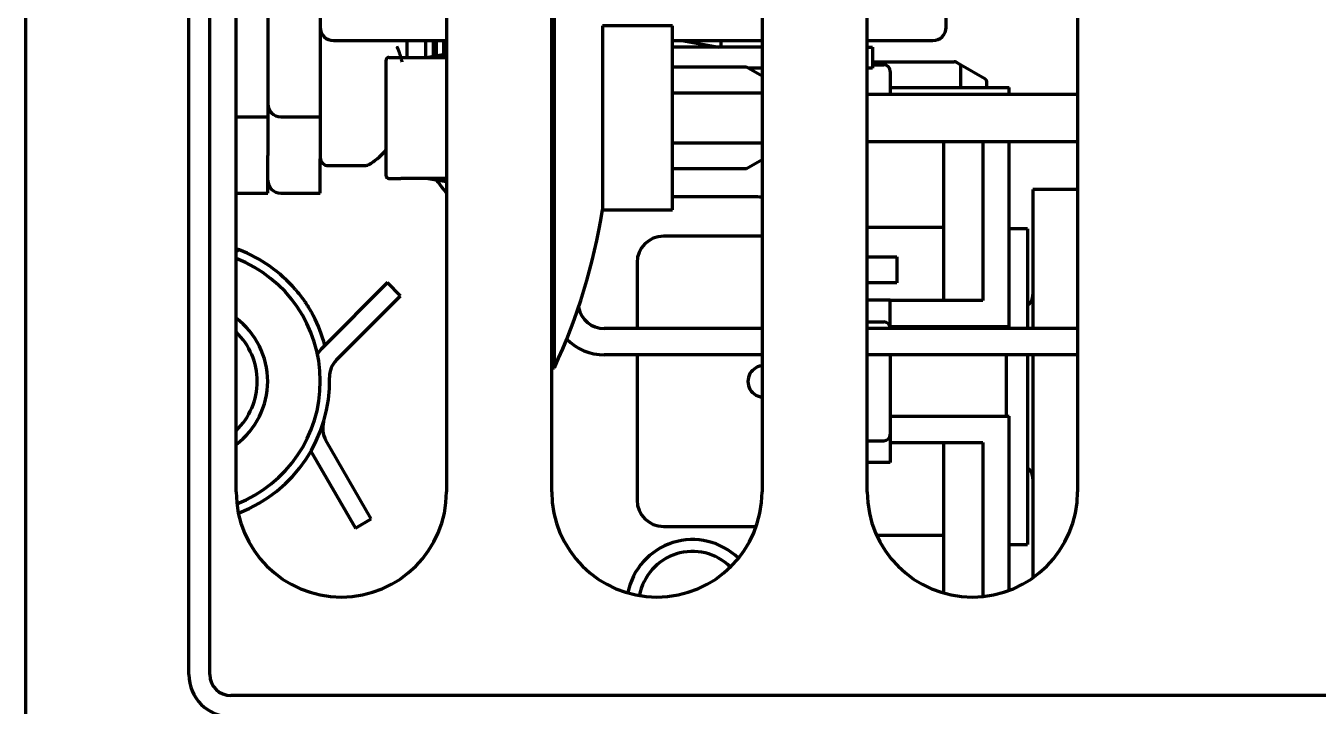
# Model space of a CAD drawing. Header units: inches. Extents: x -3022 to 7311, y 343 to 5680.
# Drawn here: x 2814.92 to 2864.07, y 4496.15 to 4522.01 of the extents above; entities that cross this region are included whole.
import ezdxf

# ---------------------------------------------------------------- set-up
doc = ezdxf.new("R2010")
doc.units = ezdxf.units.IN

msp = doc.modelspace()

# ---------------------------------------------------------------- linework, layer by layer
at = {"linetype": 'Continuous', "lineweight": 70}
for p, q in [((2830.918, 4582.948), (2830.918, 4504.298)), ((2834.918, 4504.298), (2834.918, 4581.131)), ((2842.918, 4578.298), (2842.918, 4504.298)), ((2846.918, 4504.298), (2846.918, 4577.25)), ((2854.918, 4575.84), (2854.918, 4504.298)), ((2822.918, 4504.298), (2822.918, 4561.368)), ((2821.918, 4497.348), (2821.918, 4559.657)), ((2821.118, 4497.348), (2821.118, 4558.448)), ((2814.918, 4456.298), (2814.918, 4551.011)), ((2826.118, 4530.305), (2826.118, 4518.556)), ((2824.118, 4530.123), (2824.118, 4518.556)), ((2849.918, 4521.956), (2849.918, 4530.056)), ((2835.018, 4518.515), (2835.018, 4528.015)), ((2839.518, 4522.015), (2836.844, 4522.015)), ((2836.844, 4522.015), (2836.844, 4515.015)), ((2839.518, 4515.015), (2839.518, 4522.015)), ((2826.618, 4521.456), (2830.918, 4521.456)), ((2829.407, 4521.455), (2829.407, 4520.815)), ((2830.129, 4520.815), (2830.129, 4521.456)), ((2830.418, 4520.85), (2830.418, 4521.456)), ((2830.518, 4521.455), (2830.518, 4520.867)), ((2830.807, 4521.455), (2830.807, 4520.918)), ((2839.518, 4521.456), (2842.918, 4521.456)), ((2839.862, 4521.456), (2841.28, 4521.206)), ((2841.368, 4521.348), (2841.356, 4521.456)), ((2841.368, 4521.206), (2841.368, 4521.348)), ((2846.918, 4521.456), (2849.418, 4521.456)), ((2830.918, 4520.938), (2830.218, 4520.815)), ((2842.918, 4521.206), (2839.518, 4521.206)), ((2846.918, 4521.206), (2847.118, 4521.206)), ((2847.118, 4521.206), (2847.118, 4520.406)), ((2828.618, 4516.315), (2828.618, 4520.715)), ((2828.718, 4520.815), (2829.177, 4520.815)), ((2829.177, 4520.815), (2830.918, 4520.815)), ((2842.329, 4520.44), (2839.518, 4520.44)), ((2842.918, 4520.1), (2842.329, 4520.44)), ((2842.918, 4520.406), (2842.388, 4520.406)), ((2847.118, 4520.406), (2846.918, 4520.406)), ((2847.118, 4520.648), (2850.228, 4520.648)), ((2847.118, 4520.534), (2847.544, 4520.534)), ((2850.468, 4520.533), (2850.303, 4520.628)), ((2851.393, 4519.999), (2850.468, 4520.533)), ((2850.468, 4520.533), (2850.468, 4519.673)), ((2847.795, 4520.284), (2847.795, 4519.415)), ((2851.468, 4519.673), (2851.468, 4519.869)), ((2839.518, 4519.465), (2842.918, 4519.465)), ((2846.918, 4519.415), (2854.918, 4519.415)), ((2847.795, 4519.673), (2852.318, 4519.673)), ((2852.318, 4519.415), (2852.318, 4519.673)), ((2822.918, 4518.556), (2824.118, 4518.556)), ((2824.118, 4518.556), (2824.118, 4517.079)), ((2824.618, 4518.556), (2826.118, 4518.556)), ((2826.118, 4518.556), (2826.118, 4516.963)), ((2835.018, 4509.015), (2835.018, 4518.515)), ((2839.518, 4517.565), (2842.918, 4517.565)), ((2846.918, 4517.615), (2854.918, 4517.615)), ((2849.818, 4517.615), (2849.818, 4511.573)), ((2851.318, 4517.615), (2851.318, 4511.573)), ((2852.318, 4510.573), (2852.318, 4517.615)), ((2824.118, 4515.65), (2824.118, 4517.079)), ((2826.118, 4515.65), (2826.118, 4516.963)), ((2842.329, 4516.59), (2842.918, 4516.93)), ((2826.418, 4516.7), (2827.769, 4516.7)), ((2839.518, 4516.59), (2842.329, 4516.59)), ((2828.718, 4516.215), (2829.177, 4516.215)), ((2830.918, 4516.215), (2829.177, 4516.215)), ((2830.218, 4516.215), (2830.918, 4516.091)), ((2822.918, 4515.65), (2824.118, 4515.65)), ((2824.618, 4515.65), (2826.118, 4515.65)), ((2842.579, 4515.519), (2839.518, 4515.519)), ((2853.218, 4515.795), (2853.218, 4510.508)), ((2854.918, 4515.795), (2853.218, 4515.795)), ((2836.844, 4515.015), (2839.518, 4515.015)), ((2842.918, 4514.015), (2839.169, 4514.015)), ((2849.818, 4514.348), (2846.918, 4514.348)), ((2853.018, 4514.295), (2852.318, 4514.295)), ((2853.018, 4514.295), (2853.018, 4510.508)), ((2823.026, 4513.496), (2822.918, 4513.536)), ((2823.026, 4513.496), (2822.918, 4513.421)), ((2838.166, 4513.012), (2838.166, 4510.508)), ((2846.918, 4513.238), (2847.243, 4513.238)), ((2847.243, 4513.238), (2848.043, 4513.238)), ((2848.043, 4513.238), (2848.043, 4512.238)), ((2828.678, 4512.25), (2826.204, 4509.775)), ((2829.173, 4511.755), (2828.678, 4512.25)), ((2847.243, 4512.238), (2846.918, 4512.238)), ((2848.043, 4512.238), (2847.243, 4512.238)), ((2826.729, 4509.31), (2829.173, 4511.755)), ((2847.795, 4511.583), (2846.918, 4511.583)), ((2847.795, 4510.508), (2847.795, 4511.583)), ((2851.318, 4511.573), (2847.795, 4511.573)), ((2842.918, 4510.508), (2836.918, 4510.508)), ((2846.918, 4510.755), (2847.544, 4510.755)), ((2854.918, 4510.508), (2846.918, 4510.508)), ((2852.318, 4510.573), (2847.795, 4510.573)), ((2842.918, 4509.508), (2836.918, 4509.508)), ((2838.166, 4509.508), (2838.166, 4503.985)), ((2854.918, 4509.508), (2846.918, 4509.508)), ((2847.795, 4509.508), (2847.795, 4506.492)), ((2852.218, 4507.174), (2852.218, 4509.508)), ((2853.018, 4509.508), (2853.018, 4502.295)), ((2853.218, 4509.507), (2853.218, 4501.026)), ((2834.918, 4509.015), (2835.018, 4509.015)), ((2847.795, 4507.173), (2852.318, 4507.173)), ((2852.318, 4500.551), (2852.318, 4507.173)), ((2828.056, 4503.268), (2826.328, 4506.261)), ((2846.918, 4506.242), (2847.544, 4506.242)), ((2847.795, 4506.492), (2847.795, 4505.414)), ((2847.795, 4506.173), (2851.318, 4506.173)), ((2849.818, 4506.173), (2849.818, 4500.452)), ((2851.318, 4506.173), (2851.318, 4500.318)), ((2825.762, 4505.841), (2827.45, 4502.918)), ((2847.795, 4505.414), (2846.918, 4505.414)), ((2834.918, 4504.299), (2834.918, 4504.287)), ((2846.918, 4504.286), (2846.918, 4504.298)), ((2827.45, 4502.918), (2828.056, 4503.268)), ((2839.169, 4502.982), (2842.695, 4502.982)), ((2847.274, 4502.648), (2849.818, 4502.648)), ((2852.318, 4502.295), (2853.018, 4502.295)), ((2930.118, 4496.548), (2822.718, 4496.548))]:
    msp.add_line(p, q, dxfattribs=at)
for centre, radius, start, end in [((2826.618, 4521.956), 0.5, 180, 225), ((2849.418, 4521.956), 0.5, 315, 0), ((2826.618, 4521.956), 0.5, 225, 270), ((2849.418, 4521.956), 0.5, 270, 315), ((2828.718, 4520.715), 0.1, 90, 180), ((2847.544, 4520.284), 0.251, 0, 90), ((2850.228, 4520.498), 0.15, 60, 90), ((2824.618, 4519.056), 0.5, 180, 270), ((2826.418, 4517), 0.3, 180, 225), ((2826.342, 4519.253), 3, 304.8157, 319.3563), ((2826.418, 4517), 0.3, 225, 270), ((2827.769, 4517.2), 0.5, 270, 287.4078), ((2827.769, 4517.2), 0.5, 287.4078, 304.8163), ((2824.618, 4516.15), 0.5, 180, 270), ((2828.718, 4516.315), 0.1, 180, 270), ((2821.115, 4508.498), 12.136, 36.1294, 39.4819), ((2842.579, 4513.012), 2.507, 82.2389, 90), ((2814.578, 4518.515), 22.54, 335.0724, 351.067), ((2839.169, 4513.012), 1.003, 90, 180), ((2821.118, 4508.498), 5.35, 40.7212, 69.1075), ((2821.118, 4508.498), 5, 291.4144, 68.895), ((2852.718, 4511.795), 0.5, 306.8705, 0), ((2821.118, 4508.498), 5.35, 14.7734, 27.8417), ((2836.918, 4511.508), 1, 191.1558, 270), ((2821.118, 4508.498), 3, 306.8662, 53.1281), ((2847.544, 4510.504), 0.251, 0, 90), ((2821.118, 4508.498), 2.6, 0, 46.1925), ((2836.918, 4511.508), 2, 224.4783, 270), ((2827.264, 4508.714), 1.5, 135, 146.793), ((2827.366, 4508.674), 0.9, 135, 181.6131), ((2842.976, 4508.493), 0.597, 89.9963, 270), ((2821.118, 4508.498), 5.35, 290.8908, 1.6131), ((2821.118, 4508.498), 2.6, 313.8075, 0), ((2827.107, 4506.711), 0.9, 163.3869, 210), ((2847.544, 4506.492), 0.251, 270, 0), ((2852.718, 4504.795), 0.5, 0, 53.1295), ((2826.918, 4504.298), 4, 180, 0), ((2838.918, 4504.298), 4, 180, 0), ((2850.918, 4504.298), 4, 180, 0), ((2839.169, 4503.985), 1.003, 180, 270), ((2840.273, 4499.973), 2.507, 45.8459, 168.9387), ((2840.273, 4499.973), 2.056, 45.4588, 169.3249), ((2822.718, 4497.348), 1.6, 180, 270), ((2822.718, 4497.348), 0.8, 180, 270)]:
    msp.add_arc(centre, radius, start, end, dxfattribs=at)
msp.add_open_spline([(2829.03, 4521.222), (2829.044, 4521.189), (2829.157, 4520.913), (2829.218, 4520.65)], degree=2, knots=[0, 0, 0, 0.104841, 1, 1, 1], dxfattribs=at)
msp.add_rational_spline([(2851.468, 4519.869), (2851.468, 4519.955), (2851.393, 4519.999)], [1, 0.866025403785, 1], degree=2, dxfattribs=at)
for points in [[(2825.173, 4511.988), (2825.227, 4511.926), (2825.337, 4511.792), (2825.447, 4511.644), (2825.5, 4511.567)], [(2825.5, 4511.567), (2825.541, 4511.508), (2825.623, 4511.387), (2825.74, 4511.196), (2825.813, 4511.064), (2825.849, 4510.997)]]:
    msp.add_open_spline(points, degree=3, dxfattribs=at)

doc.saveas('drawing.dxf')
